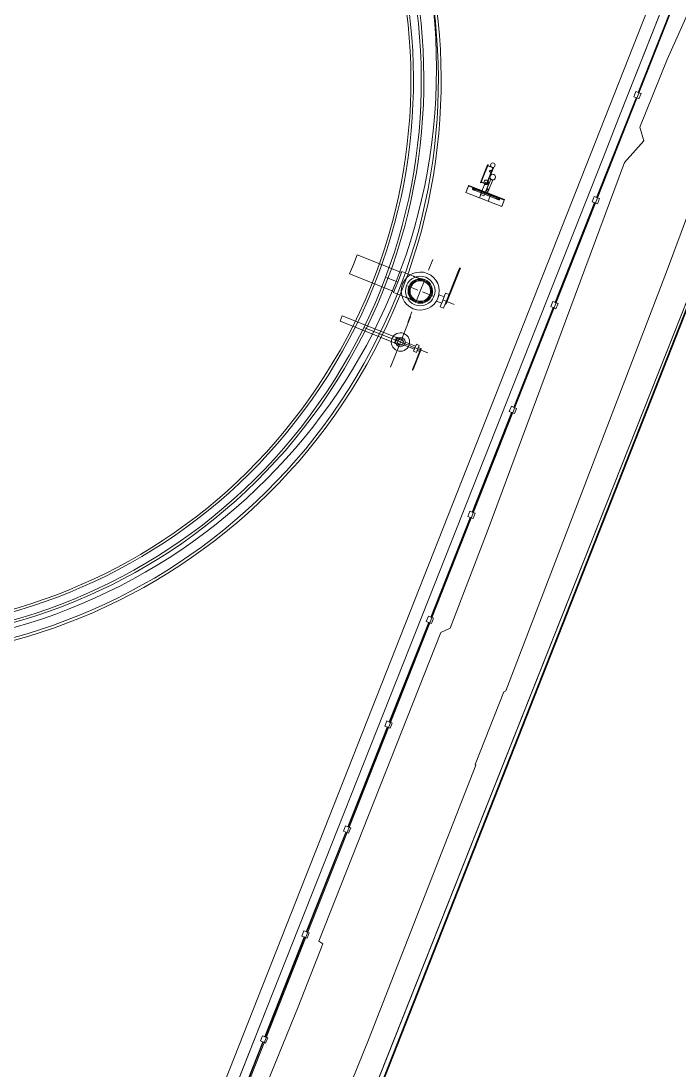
# Model space of a CAD drawing. Header units: metres. Extents: x -207 to 292, y -187 to 169.
# Drawn here: x -71.36 to -65.52, y -58.27 to -48.96 of the extents above; entities that cross this region are included whole.
import ezdxf

# ---------------------------------------------------------------- set-up
doc = ezdxf.new("R2010")
doc.units = ezdxf.units.M
doc.linetypes.add('Dash', pattern=[0.006, 0.003, -0.003])
for name, color, linetype, lineweight in [('A-GLAZ-CWMG', 7, 'Continuous', 9), ('C-TOPO', 7, 'Continuous', 9), ('C-TOPO-MINR', 7, 'Continuous', 9), ('CERCO INTERIOR', 7, 'Continuous', 9), ('EQUIPOS PIS', 7, 'Continuous', 9), ('P-SANR-FIXT', 7, 'Continuous', 9), ('P-SANR-FIXT-HDLN', 7, 'Dash', 9), ('solera', 7, 'Continuous', 35)]:
    doc.layers.add(name, color=color, linetype=linetype, lineweight=lineweight)
doc.layers.add('PR10-ARQ-PL-001-Emplazamiento-C-1_dwg', color=7, linetype='Continuous', lineweight=9, true_color=0x767676)

# ---------------------------------------------------------------- blocks, each defined once
blk = doc.blocks.new('Circular Mullion - 5mm-2127248-PLANTA EMPLAZAMIENTO ACTUALIZADO')
at = {"layer": 'A-GLAZ-CWMG'}
for p, q in [((-107.6478, -45.3968), (-107.9974, -46.2801)), ((-107.6455, -45.3977), (-107.9951, -46.281)), ((-107.9951, -46.281), (-107.6455, -45.3977)), ((-107.9927, -46.2819), (-107.6432, -45.3986)), ((-107.6455, -45.3977), (-107.6478, -45.3968)), ((-107.6432, -45.3986), (-107.6455, -45.3977)), ((-107.9974, -46.2801), (-107.9951, -46.281)), ((-107.9951, -46.281), (-107.9927, -46.2819))]:
    blk.add_line(p, q, dxfattribs=at)
blk = doc.blocks.new('Rectangular Mullion - 50 x 50 mm-2128568-PLANTA EMPLAZAMIENTO ACTUALIZADO')
at = {"layer": 'A-GLAZ-CWMG'}
for p, q in [((0.025, 0.025), (-0.025, 0.025)), ((-0.025, 0.025), (-0.025, -0.025)), ((0.025, -0.025), (0.025, 0.025)), ((-0.025, -0.025), (0.025, -0.025))]:
    blk.add_line(p, q, dxfattribs=at)
blk = doc.blocks.new('Rectangular Mullion - 50 x 50 mm-2128569-PLANTA EMPLAZAMIENTO ACTUALIZADO')
at = {"layer": 'A-GLAZ-CWMG'}
for p, q in [((-0.025, -0.025), (-0.025, 0.025)), ((-0.025, 0.025), (0.025, 0.025)), ((0.025, 0.025), (0.025, -0.025)), ((0.025, -0.025), (-0.025, -0.025))]:
    blk.add_line(p, q, dxfattribs=at)
blk = doc.blocks.new('M_Tuberia Control-01 - M_Tuberia Control-01-2159111-PLANTA EMPLAZAMIENTO ACTUALIZADO')
at = {"layer": 'P-SANR-FIXT'}
for p, q in [((0.1525, 0.1709), (0.1475, 0.1709)), ((0.1475, 0.1709), (0.2138, 0.1709)), ((0.1475, 0.1709), (0.1475, -0.1709)), ((0.1475, 0.1709), (0.1475, -0.1709)), ((0.2138, 0.1709), (0.1525, 0.1709)), ((0.1525, 0.1709), (0.1525, -0.1709)), ((0.1525, 0.1709), (0.1525, -0.1709)), ((0.1573, 0.0993), (0.1573, -0.099)), ((0.1575, 0.1228), (0.1575, -0.1225)), ((0.1675, -0.1225), (0.1675, 0.1228)), ((0.1677, -0.099), (0.1677, 0.0993)), ((0.2138, -0.1709), (0.2138, 0.1709)), ((0.2138, 0.1709), (0.2138, -0.1709)), ((0.1244, 0.01), (0.0229, 0.01)), ((0.1244, 0.01), (0.0229, 0.01)), ((0.1475, 0.0089), (0.129, 0.0089)), ((0.2138, 0.0401), (0.1475, 0.0401)), ((0.1475, 0.0401), (0.2138, 0.0401)), ((0.1475, 0.0401), (0.1475, -0.0423)), ((0.1475, 0.0401), (0.1475, -0.0423)), ((0.1475, -0.0011), (0.1475, 0.0089)), ((0.2138, -0.0423), (0.2138, 0.0401)), ((0.2138, 0.0401), (0.2138, -0.0423)), ((0.0845, -0.0784), (-0.0845, -0.0784)), ((-0.0845, -0.0784), (0.0845, -0.0784)), ((-0.0845, -0.0784), (-0.0845, -0.0836)), ((-0.0845, -0.0784), (-0.0845, -0.0836)), ((0.0845, -0.0836), (-0.0845, -0.0836)), ((-0.0845, -0.0836), (0.0845, -0.0836)), ((-0.0795, -0.025), (0.0795, -0.025)), ((0.0795, -0.025), (-0.0795, -0.025)), ((-0.0795, -0.0784), (-0.0795, -0.025)), ((-0.0795, -0.025), (-0.0795, -0.0784)), ((-0.0795, -0.0784), (0.0795, -0.0784)), ((0.0795, -0.0784), (-0.0795, -0.0784)), ((-0.077, -0.0294), (0.077, -0.0294)), ((0.077, -0.0294), (-0.077, -0.0294)), ((-0.077, -0.0294), (-0.077, -0.0784)), ((-0.077, -0.0784), (-0.077, -0.0294)), ((0.077, -0.0784), (-0.077, -0.0784)), ((-0.077, -0.0784), (0.077, -0.0784)), ((0.0229, -0.01), (0.1244, -0.01)), ((0.0229, -0.01), (0.1244, -0.01)), ((0.1841, -0.0103), (0.0646, -0.0103)), ((0.0646, -0.0103), (0.1841, -0.0103)), ((0.0646, -0.0103), (0.0646, -0.0423)), ((0.0646, -0.0103), (0.0646, -0.0423)), ((0.1841, -0.0423), (0.0646, -0.0423)), ((0.0646, -0.0423), (0.1841, -0.0423)), ((0.077, -0.0784), (0.077, -0.0294)), ((0.077, -0.0784), (0.077, -0.0294)), ((0.0795, -0.025), (0.0795, -0.0784)), ((0.0795, -0.025), (0.0795, -0.0784)), ((0.0845, -0.0836), (0.0845, -0.0784)), ((0.0845, -0.0784), (0.0845, -0.0836)), ((0.1244, -0.01), (0.1244, -0.0111)), ((0.1244, -0.0111), (0.1475, -0.0111)), ((0.1475, -0.0111), (0.1475, -0.0011)), ((0.2138, -0.0423), (0.1475, -0.0423)), ((0.1475, -0.0423), (0.2138, -0.0423)), ((0.1841, -0.0423), (0.1841, -0.0103)), ((0.1841, -0.0103), (0.1841, -0.0423)), ((0.2138, -0.1709), (0.1475, -0.1709)), ((0.1475, -0.1709), (0.1525, -0.1709)), ((0.1525, -0.1709), (0.2138, -0.1709))]:
    blk.add_line(p, q, dxfattribs=at)
at = {"layer": 'P-SANR-FIXT', "flags": 128}
for points in [[(0.1573, 0.1243), (0.1573, 0.1243), (0.1573, 0.1242), (0.1573, 0.1241), (0.1573, 0.124), (0.1573, 0.1238), (0.1573, 0.1236), (0.1573, 0.1233), (0.1573, 0.123), (0.1573, 0.1227), (0.1573, 0.1223), (0.1573, 0.1219), (0.1573, 0.1215), (0.1573, 0.121), (0.1573, 0.1205), (0.1573, 0.1199), (0.1573, 0.1193), (0.1573, 0.1187), (0.1573, 0.1181), (0.1573, 0.1174), (0.1573, 0.1167), (0.1573, 0.116), (0.1573, 0.1152), (0.1573, 0.1144), (0.1573, 0.1136), (0.1573, 0.1128), (0.1573, 0.1119), (0.1573, 0.1111), (0.1573, 0.1102), (0.1573, 0.1093), (0.1573, 0.1083), (0.1573, 0.1074), (0.1573, 0.1064), (0.1573, 0.1055), (0.1573, 0.1045), (0.1573, 0.1035), (0.1573, 0.1025), (0.1573, 0.1015), (0.1573, 0.1005), (0.1573, 0.0995), (0.1573, 0.0993)], [(0.1677, 0.0993), (0.1677, 0.1003), (0.1677, 0.1013), (0.1677, 0.1023), (0.1677, 0.1033), (0.1677, 0.1042), (0.1677, 0.1052), (0.1677, 0.1062), (0.1677, 0.1071), (0.1677, 0.1081), (0.1677, 0.109), (0.1677, 0.1099), (0.1677, 0.1108), (0.1677, 0.1117), (0.1677, 0.1126), (0.1677, 0.1134), (0.1677, 0.1142), (0.1677, 0.115), (0.1677, 0.1158), (0.1677, 0.1165), (0.1677, 0.1172), (0.1677, 0.1179), (0.1677, 0.1185), (0.1677, 0.1192), (0.1677, 0.1198), (0.1677, 0.1203), (0.1677, 0.1208), (0.1677, 0.1213), (0.1677, 0.1218), (0.1677, 0.1222), (0.1677, 0.1226), (0.1677, 0.1229), (0.1677, 0.1232), (0.1677, 0.1235), (0.1677, 0.1237), (0.1677, 0.1239), (0.1677, 0.1241), (0.1677, 0.1242), (0.1677, 0.1242), (0.1677, 0.1243)], [(0.1573, -0.099), (0.1573, -0.1), (0.1573, -0.101), (0.1573, -0.102), (0.1573, -0.103), (0.1573, -0.104), (0.1573, -0.1049), (0.1573, -0.1059), (0.1573, -0.1069), (0.1573, -0.1078), (0.1573, -0.1087), (0.1573, -0.1097), (0.1573, -0.1105), (0.1573, -0.1114), (0.1573, -0.1123), (0.1573, -0.1131), (0.1573, -0.1139), (0.1573, -0.1147), (0.1573, -0.1155), (0.1573, -0.1162), (0.1573, -0.1169), (0.1573, -0.1176), (0.1573, -0.1183), (0.1573, -0.1189), (0.1573, -0.1195), (0.1573, -0.12), (0.1573, -0.1206), (0.1573, -0.1211), (0.1573, -0.1215), (0.1573, -0.1219), (0.1573, -0.1223), (0.1573, -0.1226), (0.1573, -0.123), (0.1573, -0.1232), (0.1573, -0.1235), (0.1573, -0.1236), (0.1573, -0.1238), (0.1573, -0.1239), (0.1573, -0.124), (0.1573, -0.124)], [(0.1677, -0.124), (0.1677, -0.124), (0.1677, -0.1239), (0.1677, -0.1238), (0.1677, -0.1237), (0.1677, -0.1235), (0.1677, -0.1233), (0.1677, -0.123), (0.1677, -0.1227), (0.1677, -0.1224), (0.1677, -0.122), (0.1677, -0.1216), (0.1677, -0.1212), (0.1677, -0.1207), (0.1677, -0.1202), (0.1677, -0.1196), (0.1677, -0.1191), (0.1677, -0.1184), (0.1677, -0.1178), (0.1677, -0.1171), (0.1677, -0.1164), (0.1677, -0.1157), (0.1677, -0.1149), (0.1677, -0.1142), (0.1677, -0.1133), (0.1677, -0.1125), (0.1677, -0.1117), (0.1677, -0.1108), (0.1677, -0.1099), (0.1677, -0.109), (0.1677, -0.1081), (0.1677, -0.1071), (0.1677, -0.1062), (0.1677, -0.1052), (0.1677, -0.1042), (0.1677, -0.1033), (0.1677, -0.1023), (0.1677, -0.1013), (0.1677, -0.1003), (0.1677, -0.0993), (0.1677, -0.099)]]:
    blk.add_lwpolyline(points, dxfattribs=at)
at = {"layer": 'P-SANR-FIXT'}
for centre, radius, start, end in [((0.1625, 0.1243), 0.00518, 90, 270), ((0.1625, 0.1243), 0.00518, 270, 90), ((0, 0), 0.025, 360, 180), ((0, 0), 0.025, 0, 180), ((0, 0), 0.025, 180, 360), ((0.1244, 0), 0.01, 360, 180), ((0.1244, 0), 0.01, 0, 180), ((0.1244, 0), 0.01, 180, 360), ((0.1244, 0), 0.01, 180, 360), ((-0.099, -0.0375), 0.02, 0, 180), ((-0.099, -0.0375), 0.02, 0, 180), ((-0.099, -0.0375), 0.02, 180, 0), ((-0.099, -0.0375), 0.02, 180, 360), ((-0.0394, -0.0375), 0.0075, 360, 180), ((-0.0394, -0.0375), 0.0075, 0, 180), ((-0.0394, -0.0375), 0.0075, 180, 360), ((-0.0394, -0.0375), 0.0075, 180, 360), ((0, 0), 0.025, 180, 360), ((0.0646, -0.0375), 0.02, 360, 180), ((0.0646, -0.0375), 0.02, 0, 180), ((0.0646, -0.0375), 0.02, 180, 360), ((0.0646, -0.0375), 0.02, 180, 360), ((0.1625, -0.124), 0.00518, 90, 270), ((0.1625, -0.124), 0.00518, 270, 90)]:
    blk.add_arc(centre, radius, start, end, dxfattribs=at)
for points, knots in [([(0.1625, 0.1191), (0.1622, 0.1191), (0.1617, 0.1191), (0.161, 0.1193), (0.1606, 0.1194), (0.1602, 0.1196), (0.1598, 0.1198), (0.1595, 0.1201), (0.1591, 0.1203), (0.1588, 0.1206), (0.1586, 0.1209), (0.1584, 0.1211), (0.1582, 0.1213), (0.1581, 0.1215), (0.158, 0.1216), (0.1579, 0.1218), (0.1578, 0.1221), (0.1577, 0.1224), (0.1576, 0.1225), (0.1576, 0.1226), (0.1576, 0.1227), (0.1575, 0.1228), (0.1575, 0.1228), (0.1575, 0.1228), (0.1576, 0.1227), (0.1576, 0.1226), (0.1576, 0.1225), (0.1577, 0.1224), (0.1578, 0.1221), (0.1579, 0.1218), (0.158, 0.1216), (0.1581, 0.1215), (0.1582, 0.1213), (0.1584, 0.1211), (0.1586, 0.1209), (0.1588, 0.1206), (0.1591, 0.1203), (0.1595, 0.1201), (0.1598, 0.1198), (0.1602, 0.1196), (0.1606, 0.1194), (0.161, 0.1193), (0.1617, 0.1191), (0.1622, 0.1191), (0.1625, 0.1191)], [0, 0, 0, 0, 0.055556, 0.083333, 0.111111, 0.138889, 0.166667, 0.194444, 0.222222, 0.25, 0.277778, 0.305556, 0.319444, 0.333333, 0.347222, 0.361111, 0.388889, 0.416667, 0.430556, 0.444444, 0.458333, 0.472222, 0.5, 0.527778, 0.541667, 0.555556, 0.569444, 0.583333, 0.611111, 0.638889, 0.652778, 0.666667, 0.680556, 0.694444, 0.722222, 0.75, 0.777778, 0.805556, 0.833333, 0.861111, 0.888889, 0.916667, 0.944444, 1, 1, 1, 1]), ([(0.1625, 0.1191), (0.1628, 0.1191), (0.1633, 0.1191), (0.164, 0.1193), (0.1644, 0.1194), (0.1648, 0.1196), (0.1652, 0.1198), (0.1655, 0.1201), (0.1659, 0.1203), (0.1662, 0.1206), (0.1664, 0.1209), (0.1666, 0.1211), (0.1668, 0.1213), (0.1669, 0.1215), (0.167, 0.1216), (0.1671, 0.1218), (0.1672, 0.1221), (0.1673, 0.1224), (0.1674, 0.1225), (0.1674, 0.1226), (0.1674, 0.1227), (0.1675, 0.1228), (0.1675, 0.1228), (0.1675, 0.1228), (0.1674, 0.1227), (0.1674, 0.1226), (0.1674, 0.1225), (0.1673, 0.1224), (0.1672, 0.1221), (0.1671, 0.1218), (0.167, 0.1216), (0.1669, 0.1215), (0.1668, 0.1213), (0.1666, 0.1211), (0.1664, 0.1209), (0.1662, 0.1206), (0.1659, 0.1203), (0.1655, 0.1201), (0.1652, 0.1198), (0.1648, 0.1196), (0.1644, 0.1194), (0.164, 0.1193), (0.1633, 0.1191), (0.1628, 0.1191), (0.1625, 0.1191)], [0, 0, 0, 0, 0.055556, 0.083333, 0.111111, 0.138889, 0.166667, 0.194444, 0.222222, 0.25, 0.277778, 0.305556, 0.319444, 0.333333, 0.347222, 0.361111, 0.388889, 0.416667, 0.430556, 0.444444, 0.458333, 0.472222, 0.5, 0.527778, 0.541667, 0.555556, 0.569444, 0.583333, 0.611111, 0.638889, 0.652778, 0.666667, 0.680556, 0.694444, 0.722222, 0.75, 0.777778, 0.805556, 0.833333, 0.861111, 0.888889, 0.916667, 0.944444, 1, 1, 1, 1]), ([(0.025, 0), (0.025, 0.0008), (0.0249, 0.0023), (0.0245, 0.0051), (0.0239, 0.0073), (0.0234, 0.0088), (0.0232, 0.0094), (0.023, 0.0097), (0.0229, 0.0099), (0.0229, 0.01), (0.0229, 0.01)], [0, 0, 0, 0, 0.142857, 0.285714, 0.571429, 0.678571, 0.785714, 0.839286, 0.892857, 1, 1, 1, 1]), ([(0.0229, 0.01), (0.0229, 0.01), (0.023, 0.0098), (0.0234, 0.0088), (0.0242, 0.0067), (0.0248, 0.0034), (0.025, 0.0012), (0.025, 0)], [0, 0, 0, 0, 0.142857, 0.285714, 0.571429, 0.785714, 1, 1, 1, 1]), ([(0.025, 0), (0.025, 0.0008), (0.0249, 0.0023), (0.0245, 0.0051), (0.0239, 0.0073), (0.0234, 0.0088), (0.0232, 0.0094), (0.023, 0.0097), (0.0229, 0.0099), (0.0229, 0.01), (0.0229, 0.01)], [0, 0, 0, 0, 0.142857, 0.285714, 0.571429, 0.678571, 0.785714, 0.839286, 0.892857, 1, 1, 1, 1]), ([(0.0229, 0.01), (0.0229, 0.01), (0.023, 0.0098), (0.0234, 0.0088), (0.0242, 0.0067), (0.0248, 0.0034), (0.025, 0.0012), (0.025, 0)], [0, 0, 0, 0, 0.142857, 0.285714, 0.571429, 0.785714, 1, 1, 1, 1]), ([(0.1144, 0), (0.1144, 0.0005), (0.1144, 0.0011), (0.1146, 0.002), (0.1147, 0.0027), (0.1149, 0.0033), (0.1151, 0.0039), (0.1154, 0.0045), (0.1157, 0.005), (0.116, 0.0055), (0.1164, 0.006), (0.1167, 0.0065), (0.1171, 0.0069), (0.1175, 0.0073), (0.118, 0.0078), (0.1186, 0.0082), (0.1192, 0.0086), (0.1198, 0.0089), (0.1209, 0.0094), (0.1224, 0.0099), (0.1237, 0.01), (0.1244, 0.01)], [0, 0, 0, 0, 0.071429, 0.107143, 0.142857, 0.178571, 0.214286, 0.25, 0.285714, 0.321429, 0.357143, 0.392857, 0.428571, 0.464286, 0.5, 0.571429, 0.607143, 0.642857, 0.714286, 0.857143, 1, 1, 1, 1]), ([(0.1244, 0.01), (0.1237, 0.01), (0.1224, 0.0099), (0.1209, 0.0094), (0.1198, 0.0089), (0.1192, 0.0086), (0.1188, 0.0083), (0.1183, 0.008), (0.1179, 0.0076), (0.1175, 0.0073), (0.1171, 0.0069), (0.1167, 0.0065), (0.1164, 0.006), (0.116, 0.0055), (0.1157, 0.005), (0.1154, 0.0045), (0.1151, 0.0039), (0.1149, 0.0033), (0.1147, 0.0027), (0.1146, 0.002), (0.1144, 0.0011), (0.1144, 0.0005), (0.1144, 0)], [0, 0, 0, 0, 0.142857, 0.285714, 0.357143, 0.392857, 0.428571, 0.464286, 0.5, 0.535714, 0.571429, 0.607143, 0.642857, 0.678571, 0.714286, 0.75, 0.785714, 0.821429, 0.857143, 0.892857, 0.928571, 1, 1, 1, 1]), ([(0.1144, 0), (0.1144, 0.0005), (0.1144, 0.0011), (0.1146, 0.002), (0.1147, 0.0027), (0.1149, 0.0033), (0.1151, 0.0039), (0.1154, 0.0045), (0.1157, 0.005), (0.116, 0.0055), (0.1164, 0.006), (0.1167, 0.0065), (0.1171, 0.0069), (0.1175, 0.0073), (0.118, 0.0078), (0.1186, 0.0082), (0.1192, 0.0086), (0.1198, 0.0089), (0.1209, 0.0094), (0.1224, 0.0099), (0.1237, 0.01), (0.1244, 0.01)], [0, 0, 0, 0, 0.071429, 0.107143, 0.142857, 0.178571, 0.214286, 0.25, 0.285714, 0.321429, 0.357143, 0.392857, 0.428571, 0.464286, 0.5, 0.571429, 0.607143, 0.642857, 0.714286, 0.857143, 1, 1, 1, 1]), ([(0.1244, 0.01), (0.1237, 0.01), (0.1224, 0.0099), (0.1209, 0.0094), (0.1198, 0.0089), (0.1192, 0.0086), (0.1188, 0.0083), (0.1183, 0.008), (0.1179, 0.0076), (0.1175, 0.0073), (0.1171, 0.0069), (0.1167, 0.0065), (0.1164, 0.006), (0.116, 0.0055), (0.1157, 0.005), (0.1154, 0.0045), (0.1151, 0.0039), (0.1149, 0.0033), (0.1147, 0.0027), (0.1146, 0.002), (0.1144, 0.0011), (0.1144, 0.0005), (0.1144, 0)], [0, 0, 0, 0, 0.142857, 0.285714, 0.357143, 0.392857, 0.428571, 0.464286, 0.5, 0.535714, 0.571429, 0.607143, 0.642857, 0.678571, 0.714286, 0.75, 0.785714, 0.821429, 0.857143, 0.892857, 0.928571, 1, 1, 1, 1]), ([(0.1244, -0.01), (0.1237, -0.01), (0.1224, -0.0099), (0.1209, -0.0094), (0.1198, -0.0089), (0.1192, -0.0086), (0.1188, -0.0083), (0.1183, -0.008), (0.1179, -0.0076), (0.1175, -0.0073), (0.1171, -0.0069), (0.1167, -0.0065), (0.1164, -0.006), (0.116, -0.0055), (0.1157, -0.005), (0.1154, -0.0045), (0.1151, -0.0039), (0.1149, -0.0033), (0.1147, -0.0027), (0.1146, -0.002), (0.1144, -0.0011), (0.1144, -0.0005), (0.1144, 0)], [0, 0, 0, 0, 0.142857, 0.285714, 0.357143, 0.392857, 0.428571, 0.464286, 0.5, 0.535714, 0.571429, 0.607143, 0.642857, 0.678571, 0.714286, 0.75, 0.785714, 0.821429, 0.857143, 0.892857, 0.928571, 1, 1, 1, 1]), ([(0.1144, 0), (0.1144, -0.0005), (0.1144, -0.0011), (0.1146, -0.002), (0.1147, -0.0027), (0.1149, -0.0033), (0.1151, -0.0039), (0.1154, -0.0045), (0.1157, -0.005), (0.116, -0.0055), (0.1164, -0.006), (0.1167, -0.0065), (0.1171, -0.0069), (0.1175, -0.0073), (0.118, -0.0078), (0.1186, -0.0082), (0.1192, -0.0086), (0.1198, -0.0089), (0.1209, -0.0094), (0.1224, -0.0099), (0.1237, -0.01), (0.1244, -0.01)], [0, 0, 0, 0, 0.071429, 0.107143, 0.142857, 0.178571, 0.214286, 0.25, 0.285714, 0.321429, 0.357143, 0.392857, 0.428571, 0.464286, 0.5, 0.571429, 0.607143, 0.642857, 0.714286, 0.857143, 1, 1, 1, 1]), ([(0.1144, 0), (0.1144, -0.0005), (0.1144, -0.0011), (0.1146, -0.002), (0.1147, -0.0027), (0.1149, -0.0033), (0.1151, -0.0039), (0.1154, -0.0045), (0.1157, -0.005), (0.116, -0.0055), (0.1164, -0.006), (0.1167, -0.0065), (0.1171, -0.0069), (0.1175, -0.0073), (0.118, -0.0078), (0.1186, -0.0082), (0.1192, -0.0086), (0.1198, -0.0089), (0.1209, -0.0094), (0.1224, -0.0099), (0.1237, -0.01), (0.1244, -0.01)], [0, 0, 0, 0, 0.071429, 0.107143, 0.142857, 0.178571, 0.214286, 0.25, 0.285714, 0.321429, 0.357143, 0.392857, 0.428571, 0.464286, 0.5, 0.571429, 0.607143, 0.642857, 0.714286, 0.857143, 1, 1, 1, 1]), ([(0.1244, -0.01), (0.1237, -0.01), (0.1224, -0.0099), (0.1209, -0.0094), (0.1198, -0.0089), (0.1192, -0.0086), (0.1188, -0.0083), (0.1183, -0.008), (0.1179, -0.0076), (0.1175, -0.0073), (0.1171, -0.0069), (0.1167, -0.0065), (0.1164, -0.006), (0.116, -0.0055), (0.1157, -0.005), (0.1154, -0.0045), (0.1151, -0.0039), (0.1149, -0.0033), (0.1147, -0.0027), (0.1146, -0.002), (0.1144, -0.0011), (0.1144, -0.0005), (0.1144, 0)], [0, 0, 0, 0, 0.142857, 0.285714, 0.357143, 0.392857, 0.428571, 0.464286, 0.5, 0.535714, 0.571429, 0.607143, 0.642857, 0.678571, 0.714286, 0.75, 0.785714, 0.821429, 0.857143, 0.892857, 0.928571, 1, 1, 1, 1]), ([(0.1344, 0), (0.1344, 0.0006), (0.1343, 0.0015), (0.134, 0.0025), (0.1337, 0.0036), (0.1332, 0.0047), (0.1324, 0.0059), (0.1317, 0.0068), (0.1312, 0.0073), (0.1309, 0.0075), (0.1307, 0.0077), (0.1305, 0.0079), (0.1302, 0.0081), (0.1299, 0.0084), (0.1295, 0.0086), (0.1293, 0.0087), (0.1292, 0.0087), (0.1291, 0.0088), (0.129, 0.0088), (0.129, 0.0089), (0.129, 0.0088), (0.1291, 0.0088), (0.1292, 0.0087), (0.1293, 0.0087), (0.1295, 0.0086), (0.1299, 0.0084), (0.1302, 0.0081), (0.1305, 0.0079), (0.1307, 0.0077), (0.1309, 0.0075), (0.1312, 0.0073), (0.1317, 0.0068), (0.1324, 0.0059), (0.1332, 0.0047), (0.1337, 0.0036), (0.134, 0.0025), (0.1343, 0.0015), (0.1344, 0.0006), (0.1344, 0)], [0, 0, 0, 0, 0.055556, 0.083333, 0.111111, 0.166667, 0.222222, 0.277778, 0.305556, 0.319444, 0.333333, 0.347222, 0.361111, 0.388889, 0.416667, 0.430556, 0.444444, 0.458333, 0.472222, 0.5, 0.527778, 0.541667, 0.555556, 0.569444, 0.583333, 0.611111, 0.638889, 0.652778, 0.666667, 0.680556, 0.694444, 0.722222, 0.777778, 0.833333, 0.888889, 0.916667, 0.944444, 1, 1, 1, 1]), ([(0.025, 0), (0.025, -0.0008), (0.0249, -0.0023), (0.0245, -0.0051), (0.0239, -0.0073), (0.0234, -0.0088), (0.0232, -0.0094), (0.023, -0.0097), (0.0229, -0.0099), (0.0229, -0.01), (0.0229, -0.01)], [0, 0, 0, 0, 0.142857, 0.285714, 0.571429, 0.678571, 0.785714, 0.839286, 0.892857, 1, 1, 1, 1]), ([(0.0229, -0.01), (0.0229, -0.01), (0.023, -0.0098), (0.0234, -0.0088), (0.0242, -0.0067), (0.0248, -0.0034), (0.025, -0.0012), (0.025, 0)], [0, 0, 0, 0, 0.142857, 0.285714, 0.571429, 0.785714, 1, 1, 1, 1]), ([(0.025, 0), (0.025, -0.0008), (0.0249, -0.0023), (0.0245, -0.0051), (0.0239, -0.0073), (0.0234, -0.0088), (0.0232, -0.0094), (0.023, -0.0097), (0.0229, -0.0099), (0.0229, -0.01), (0.0229, -0.01)], [0, 0, 0, 0, 0.142857, 0.285714, 0.571429, 0.678571, 0.785714, 0.839286, 0.892857, 1, 1, 1, 1]), ([(0.0229, -0.01), (0.0229, -0.01), (0.023, -0.0098), (0.0234, -0.0088), (0.0242, -0.0067), (0.0248, -0.0034), (0.025, -0.0012), (0.025, 0)], [0, 0, 0, 0, 0.142857, 0.285714, 0.571429, 0.785714, 1, 1, 1, 1]), ([(0.1343, -0.0011), (0.1342, -0.0016), (0.1341, -0.0022), (0.1339, -0.003), (0.1337, -0.0036), (0.1334, -0.0042), (0.1332, -0.0048), (0.1329, -0.0052), (0.1327, -0.0056), (0.1325, -0.0058), (0.1323, -0.0061), (0.1321, -0.0064), (0.1318, -0.0067), (0.1314, -0.0071), (0.1311, -0.0074), (0.1309, -0.0075), (0.1307, -0.0077), (0.1304, -0.008), (0.13, -0.0082), (0.1296, -0.0085), (0.1293, -0.0087), (0.1292, -0.0088), (0.1291, -0.0088), (0.1289, -0.0089), (0.1288, -0.009), (0.1285, -0.0091), (0.128, -0.0093), (0.1276, -0.0095), (0.1272, -0.0096), (0.1269, -0.0097), (0.1266, -0.0098), (0.1262, -0.0098), (0.1255, -0.01), (0.1248, -0.01), (0.1244, -0.01)], [0, 0, 0, 0, 0.083333, 0.125, 0.166667, 0.208333, 0.25, 0.291667, 0.3125, 0.333333, 0.354167, 0.375, 0.416667, 0.458333, 0.479167, 0.5, 0.520833, 0.541667, 0.583333, 0.625, 0.645833, 0.65625, 0.666667, 0.677083, 0.6875, 0.708333, 0.75, 0.791667, 0.8125, 0.833333, 0.854167, 0.875, 0.916667, 1, 1, 1, 1]), ([(0.1244, -0.01), (0.1248, -0.01), (0.1255, -0.01), (0.1262, -0.0098), (0.1266, -0.0098), (0.1269, -0.0097), (0.1272, -0.0096), (0.1276, -0.0095), (0.128, -0.0093), (0.1285, -0.0091), (0.1288, -0.009), (0.1289, -0.0089), (0.1291, -0.0088), (0.1292, -0.0088), (0.1293, -0.0087), (0.1296, -0.0085), (0.13, -0.0082), (0.1304, -0.008), (0.1307, -0.0077), (0.1309, -0.0075), (0.1311, -0.0074), (0.1314, -0.0071), (0.1318, -0.0067), (0.1321, -0.0064), (0.1323, -0.0061), (0.1325, -0.0058), (0.1327, -0.0056), (0.1329, -0.0052), (0.1332, -0.0048), (0.1334, -0.0042), (0.1337, -0.0036), (0.1339, -0.003), (0.1341, -0.0022), (0.1342, -0.0016), (0.1343, -0.0011)], [0, 0, 0, 0, 0.083333, 0.125, 0.145833, 0.166667, 0.1875, 0.208333, 0.25, 0.291667, 0.3125, 0.322917, 0.333333, 0.34375, 0.354167, 0.375, 0.416667, 0.458333, 0.479167, 0.5, 0.520833, 0.541667, 0.583333, 0.625, 0.645833, 0.666667, 0.6875, 0.708333, 0.75, 0.791667, 0.833333, 0.875, 0.916667, 1, 1, 1, 1]), ([(0.1625, -0.1188), (0.1622, -0.1188), (0.1617, -0.1189), (0.161, -0.119), (0.1606, -0.1192), (0.1602, -0.1194), (0.1598, -0.1196), (0.1595, -0.1198), (0.1591, -0.1201), (0.1588, -0.1203), (0.1586, -0.1206), (0.1584, -0.1209), (0.1582, -0.1211), (0.1581, -0.1212), (0.158, -0.1214), (0.1579, -0.1216), (0.1578, -0.1219), (0.1577, -0.1221), (0.1576, -0.1223), (0.1576, -0.1224), (0.1576, -0.1224), (0.1575, -0.1225), (0.1575, -0.1225), (0.1575, -0.1225), (0.1576, -0.1224), (0.1576, -0.1224), (0.1576, -0.1223), (0.1577, -0.1221), (0.1578, -0.1219), (0.1579, -0.1216), (0.158, -0.1214), (0.1581, -0.1212), (0.1582, -0.1211), (0.1584, -0.1209), (0.1586, -0.1206), (0.1588, -0.1203), (0.1591, -0.1201), (0.1595, -0.1198), (0.1598, -0.1196), (0.1602, -0.1194), (0.1606, -0.1192), (0.161, -0.119), (0.1617, -0.1189), (0.1622, -0.1188), (0.1625, -0.1188)], [0, 0, 0, 0, 0.055556, 0.083333, 0.111111, 0.138889, 0.166667, 0.194444, 0.222222, 0.25, 0.277778, 0.305556, 0.319444, 0.333333, 0.347222, 0.361111, 0.388889, 0.416667, 0.430556, 0.444444, 0.458333, 0.472222, 0.5, 0.527778, 0.541667, 0.555556, 0.569444, 0.583333, 0.611111, 0.638889, 0.652778, 0.666667, 0.680556, 0.694444, 0.722222, 0.75, 0.777778, 0.805556, 0.833333, 0.861111, 0.888889, 0.916667, 0.944444, 1, 1, 1, 1]), ([(0.1625, -0.1188), (0.1628, -0.1188), (0.1633, -0.1189), (0.164, -0.119), (0.1644, -0.1192), (0.1648, -0.1194), (0.1652, -0.1196), (0.1655, -0.1198), (0.1659, -0.1201), (0.1662, -0.1203), (0.1664, -0.1206), (0.1666, -0.1209), (0.1668, -0.1211), (0.1669, -0.1212), (0.167, -0.1214), (0.1671, -0.1216), (0.1672, -0.1219), (0.1673, -0.1221), (0.1674, -0.1223), (0.1674, -0.1224), (0.1674, -0.1224), (0.1675, -0.1225), (0.1675, -0.1225), (0.1675, -0.1225), (0.1674, -0.1224), (0.1674, -0.1224), (0.1674, -0.1223), (0.1673, -0.1221), (0.1672, -0.1219), (0.1671, -0.1216), (0.167, -0.1214), (0.1669, -0.1212), (0.1668, -0.1211), (0.1666, -0.1209), (0.1664, -0.1206), (0.1662, -0.1203), (0.1659, -0.1201), (0.1655, -0.1198), (0.1652, -0.1196), (0.1648, -0.1194), (0.1644, -0.1192), (0.164, -0.119), (0.1633, -0.1189), (0.1628, -0.1188), (0.1625, -0.1188)], [0, 0, 0, 0, 0.055556, 0.083333, 0.111111, 0.138889, 0.166667, 0.194444, 0.222222, 0.25, 0.277778, 0.305556, 0.319444, 0.333333, 0.347222, 0.361111, 0.388889, 0.416667, 0.430556, 0.444444, 0.458333, 0.472222, 0.5, 0.527778, 0.541667, 0.555556, 0.569444, 0.583333, 0.611111, 0.638889, 0.652778, 0.666667, 0.680556, 0.694444, 0.722222, 0.75, 0.777778, 0.805556, 0.833333, 0.861111, 0.888889, 0.916667, 0.944444, 1, 1, 1, 1])]:
    blk.add_open_spline(points, degree=3, knots=knots, dxfattribs=at)
for points in [[(0.1344, 0), (0.1344, -0.0002), (0.1343, -0.0006), (0.1343, -0.0009), (0.1343, -0.0011)], [(0.1343, -0.0011), (0.1343, -0.0009), (0.1343, -0.0006), (0.1344, -0.0002), (0.1344, 0)]]:
    blk.add_open_spline(points, degree=3, dxfattribs=at)
blk = doc.blocks.new('M_Tuberia Alimentación-01 - M_Tuberia Alimentación-01-2165010-PLANTA EMPLAZAMIENTO ACTUALIZADO')
at = {"layer": 'P-SANR-FIXT'}
for p, q in [((0.2154, 0.1), (0.1059, 0.1)), ((0.2154, 0), (0.2154, 0.1)), ((-0.2485, 0.025), (-0.2551, 0.025)), ((-0.2551, 0.025), (-0.2551, -0.0118)), ((-0.2551, 0.0196), (-0.2551, -0.2959)), ((-0.2485, 0.0196), (-0.2551, 0.0196)), ((-0.2162, 0.0647), (-0.2485, 0.0647)), ((-0.2485, 0), (-0.2485, 0.0647)), ((-0.2485, -0.0118), (-0.2485, 0.025)), ((-0.2485, -0.2959), (-0.2485, 0.0196)), ((-0.2485, -0.0647), (-0.2485, 0)), ((-0.2162, 0.0647), (-0.2162, 0)), ((-0.1681, 0.0296), (-0.2162, 0.0296)), ((-0.2162, 0), (-0.2162, 0.0296)), ((-0.2162, 0), (-0.2162, -0.0647)), ((-0.2162, -0.0296), (-0.2162, 0)), ((-0.1681, 0.0296), (-0.1681, 0)), ((-0.1681, 0), (-0.1681, -0.0296)), ((0.6388, 0.09), (0.2154, 0.09)), ((0.2154, 0), (0.2154, 0.09)), ((0.2154, -0.1), (0.2154, 0)), ((0.2154, -0.09), (0.2154, 0)), ((0.6388, 0.09), (0.6388, 0)), ((0.6388, 0), (0.6388, -0.09)), ((-0.2551, -0.3169), (-0.2551, -0.0118)), ((-0.2485, -0.0118), (-0.2551, -0.0118)), ((-0.2485, -0.0118), (-0.2485, -0.3169)), ((-0.2485, -0.0647), (-0.2162, -0.0647)), ((-0.2162, -0.0296), (-0.1681, -0.0296)), ((0.2154, -0.09), (0.6388, -0.09)), ((0.1059, -0.1), (0.2154, -0.1)), ((-0.2551, -0.2959), (-0.2551, -0.3201)), ((-0.2551, -0.3169), (-0.2485, -0.3169)), ((-0.2551, -0.3201), (-0.2485, -0.3201)), ((-0.2485, -0.3201), (-0.2485, -0.2959))]:
    blk.add_line(p, q, dxfattribs=at)
at = {"layer": 'P-SANR-FIXT', "flags": 128}
for points in [[(0.1059, 0.1), (0.1017, 0.1), (0.0974, 0.1), (0.0932, 0.1), (0.089, 0.1), (0.0849, 0.1), (0.0807, 0.1), (0.0766, 0.1), (0.0726, 0.1), (0.0686, 0.1), (0.0647, 0.1), (0.0608, 0.1), (0.057, 0.1), (0.0533, 0.1), (0.0496, 0.1), (0.0461, 0.1), (0.0427, 0.1), (0.0393, 0.1), (0.0361, 0.1), (0.0329, 0.1), (0.0299, 0.1), (0.027, 0.1), (0.0243, 0.1), (0.0216, 0.1), (0.0191, 0.1), (0.0168, 0.1), (0.0146, 0.1), (0.0125, 0.1), (0.0106, 0.1), (0.0088, 0.1), (0.0072, 0.1), (0.0057, 0.1), (0.0044, 0.1), (0.0033, 0.1), (0.0023, 0.1), (0.0015, 0.1), (0.0009, 0.1), (0.0004, 0.1), (0.0001, 0.1), (0, 0.1)], [(0, -0.1), (0.0001, -0.1), (0.0003, -0.1), (0.0008, -0.1), (0.0014, -0.1), (0.0021, -0.1), (0.003, -0.1), (0.0041, -0.1), (0.0054, -0.1), (0.0068, -0.1), (0.0084, -0.1), (0.0101, -0.1), (0.012, -0.1), (0.014, -0.1), (0.0162, -0.1), (0.0185, -0.1), (0.021, -0.1), (0.0236, -0.1), (0.0263, -0.1), (0.0291, -0.1), (0.0321, -0.1), (0.0352, -0.1), (0.0384, -0.1), (0.0417, -0.1), (0.0452, -0.1), (0.0487, -0.1), (0.0523, -0.1), (0.056, -0.1), (0.0598, -0.1), (0.0636, -0.1), (0.0675, -0.1), (0.0715, -0.1), (0.0755, -0.1), (0.0796, -0.1), (0.0837, -0.1), (0.0879, -0.1), (0.0921, -0.1), (0.0963, -0.1), (0.1005, -0.1), (0.1047, -0.1), (0.1059, -0.1)]]:
    blk.add_lwpolyline(points, dxfattribs=at)
at = {"layer": 'P-SANR-FIXT'}
for radius, start, end in [(0.1685, 360, 180), (0.1685, 360, 180), (0.1685, 360, 180), (0.1685, 360, 180), (0.1685, 360, 180), (0.1685, 360, 180), (0.1308, 0, 180), (0.1308, 360, 180), (0.1308, 360, 180), (0.1308, 360, 180), (0.109, 360, 180), (0.109, 360, 180), (0.109, 360, 180), (0.109, 360, 180), (0.1, 0, 180), (0.1685, 180, 360), (0.1685, 180, 360), (0.1685, 180, 360), (0.1685, 180, 360), (0.1685, 180, 360), (0.1685, 180, 360), (0.1308, 180, 0), (0.1308, 180, 360), (0.1308, 180, 360), (0.1308, 180, 360), (0.109, 180, 360), (0.109, 180, 360), (0.109, 180, 360), (0.109, 180, 360), (0.091, 0, 180), (0.091, 0, 180), (0.091, 0, 180), (0.091, 0, 180), (0.091, 180, 0), (0.091, 180, 0), (0.091, 180, 0), (0.091, 180, 0), (0.1, 180, 360)]:
    blk.add_arc((0, 0), radius, start, end, dxfattribs=at)
at = {"layer": 'P-SANR-FIXT-HDLN'}
for p, q in [((0, 0), (0, 0.301)), ((-0.3222, 0), (0, 0)), ((0.3222, 0), (0, 0)), ((0, 0), (0, -0.301))]:
    blk.add_line(p, q, dxfattribs=at)
blk = doc.blocks.new('M_Tuberia Alimentación-02 - M_Tuberia Alimentación-02-2155587-PLANTA EMPLAZAMIENTO ACTUALIZADO')
at = {"layer": 'P-SANR-FIXT'}
for p, q in [((-0.1897, 0.1905), (-0.1934, 0.1905)), ((-0.1934, 0.1905), (-0.1934, 0.186)), ((-0.1934, 0.1905), (-0.1934, 0.1828)), ((-0.1897, 0.1828), (-0.1897, 0.1905)), ((-0.1897, 0.186), (-0.1897, 0.1905)), ((0, 0), (0, 0.239)), ((-0.1934, 0), (-0.1934, 0.186)), ((-0.1934, 0.1828), (-0.1934, -0.0065)), ((-0.1934, 0.1828), (-0.1897, 0.1828)), ((-0.1897, 0.186), (-0.1897, 0)), ((-0.1897, -0.0065), (-0.1897, 0.1828)), ((-0.1934, 0), (-0.1934, -0.0139)), ((-0.1934, 0), (-0.1897, 0)), ((-0.165, 0.0139), (-0.1897, 0.0139)), ((-0.1897, 0.0139), (-0.1897, 0)), ((-0.1897, -0.0139), (-0.1897, 0)), ((-0.1897, 0), (-0.1897, -0.0139)), ((-0.1384, 0.0338), (-0.165, 0.0338)), ((-0.165, 0), (-0.165, 0.0338)), ((-0.165, 0), (-0.165, 0.0139)), ((-0.165, -0.0139), (-0.165, 0)), ((-0.165, -0.0338), (-0.165, 0)), ((-0.1384, 0), (-0.1384, 0.0338)), ((-0.0411, 0.0139), (-0.1384, 0.0139)), ((-0.1384, 0), (-0.1384, 0.0139)), ((-0.1384, -0.0338), (-0.1384, 0)), ((-0.1384, -0.0139), (-0.1384, 0)), ((-0.0411, 0), (-0.0411, 0.0139)), ((-0.0411, -0.0139), (-0.0411, 0)), ((0.0474, 0.0264), (0.0421, 0.0264)), ((0.0474, 0), (0.0474, 0.0264)), ((0.5661, 0.025), (0.0474, 0.025)), ((0.0474, 0), (0.0474, 0.025)), ((0.0474, -0.0264), (0.0474, 0)), ((0.5661, 0), (0.5661, 0.025)), ((-0.2622, 0), (0.3415, 0)), ((-0.1934, -0.0065), (-0.1897, -0.0065)), ((-0.1934, -0.0139), (-0.1897, -0.0139)), ((-0.1897, -0.0139), (-0.165, -0.0139)), ((-0.165, -0.0338), (-0.1384, -0.0338)), ((-0.1384, -0.0139), (-0.0411, -0.0139)), ((0, 0), (0, -0.239)), ((0.0421, -0.0264), (0.0474, -0.0264)), ((0.0474, -0.025), (0.0474, 0)), ((0.0474, -0.025), (0.5661, -0.025)), ((0.5661, -0.025), (0.5661, 0))]:
    blk.add_line(p, q, dxfattribs=at)
at = {"layer": 'P-SANR-FIXT', "flags": 128}
for points in [[(0.0421, 0.0264), (0.0405, 0.0264), (0.0388, 0.0264), (0.0371, 0.0264), (0.0354, 0.0264), (0.0338, 0.0264), (0.0321, 0.0264), (0.0305, 0.0264), (0.0289, 0.0264), (0.0273, 0.0264), (0.0257, 0.0264), (0.0242, 0.0264), (0.0227, 0.0264), (0.0212, 0.0264), (0.0198, 0.0264), (0.0183, 0.0264), (0.017, 0.0264), (0.0156, 0.0264), (0.0144, 0.0264), (0.0131, 0.0264), (0.0119, 0.0264), (0.0108, 0.0264), (0.0097, 0.0264), (0.0086, 0.0264), (0.0076, 0.0264), (0.0067, 0.0264), (0.0058, 0.0264), (0.005, 0.0264), (0.0042, 0.0264), (0.0035, 0.0264), (0.0029, 0.0264), (0.0023, 0.0264), (0.0018, 0.0264), (0.0013, 0.0264), (0.0009, 0.0264), (0.0006, 0.0264), (0.0004, 0.0264), (0.0002, 0.0264), (0.0001, 0.0264), (0, 0.0264)], [(0, -0.0264), (0, -0.0264), (0.0001, -0.0264), (0.0003, -0.0264), (0.0005, -0.0264), (0.0008, -0.0264), (0.0012, -0.0264), (0.0016, -0.0264), (0.0021, -0.0264), (0.0027, -0.0264), (0.0033, -0.0264), (0.004, -0.0264), (0.0048, -0.0264), (0.0056, -0.0264), (0.0064, -0.0264), (0.0074, -0.0264), (0.0083, -0.0264), (0.0094, -0.0264), (0.0105, -0.0264), (0.0116, -0.0264), (0.0128, -0.0264), (0.014, -0.0264), (0.0153, -0.0264), (0.0166, -0.0264), (0.018, -0.0264), (0.0194, -0.0264), (0.0208, -0.0264), (0.0223, -0.0264), (0.0238, -0.0264), (0.0253, -0.0264), (0.0269, -0.0264), (0.0285, -0.0264), (0.0301, -0.0264), (0.0317, -0.0264), (0.0333, -0.0264), (0.035, -0.0264), (0.0366, -0.0264), (0.0383, -0.0264), (0.04, -0.0264), (0.0417, -0.0264), (0.0421, -0.0264)]]:
    blk.add_lwpolyline(points, dxfattribs=at)
at = {"layer": 'P-SANR-FIXT'}
for radius, start, end in [(0.0814, 360, 180), (0.0814, 360, 180), (0.0814, 360, 180), (0.0814, 360, 180), (0.0814, 180, 360), (0.0814, 180, 360), (0.0814, 180, 360), (0.0814, 180, 360), (0.0411, 0, 180), (0.0411, 360, 180), (0.0411, 360, 180), (0.0411, 360, 180), (0.0411, 360, 180), (0.0411, 360, 180), (0.0411, 180, 0), (0.0411, 180, 360), (0.0411, 180, 360), (0.0411, 180, 360), (0.0411, 180, 360), (0.0411, 180, 360), (0.0264, 0, 180), (0.0264, 180, 0), (0.025, 0, 180), (0.025, 360, 180), (0.025, 180, 0), (0.025, 180, 360)]:
    blk.add_arc((0, 0), radius, start, end, dxfattribs=at)
blk = doc.blocks.new('M_Estanque-Terraza - M_Estanque-Terraza-2090154-PLANTA EMPLAZAMIENTO ACTUALIZADO')
at = {"layer": 'P-SANR-FIXT'}
for radius, start, end in [(5.1516, 0, 136.13623), (5.1516, 0, 136.13623), (5.1266, 0, 136.11945), (5.1266, 0, 136.11945), (4.9983, 0, 136.03065), (4.9755, 360, 136.01444), (4.9059, 0, 180), (4.8832, 0, 180), (5.1516, 180, 360), (5.1516, 180, 360), (5.1266, 180, 0), (5.1266, 180, 0), (4.9983, 180, 0), (4.9755, 180, 0), (4.9059, 180, 360), (4.8832, 180, 360)]:
    blk.add_arc((0, 0), radius, start, end, dxfattribs=at)
blk = doc.blocks.new('YADRAN_LASQUEMAS_ARQ_MO_002_TERRAZAS_rvt-1-PLANTA EMPLAZAMIENTO ACTUALIZADO')
at = {"layer": 'A-GLAZ-CWMG', "lineweight": 9, "rotation": 180}
for p in [(-173.5274, -94.9914), (-173.5274, -94.9914), (-173.5274, -94.9914), (-173.5274, -94.9914), (-173.8954, -95.9212), (-173.8954, -95.9212), (-173.8954, -95.9212), (-173.8954, -95.9212), (-174.2634, -96.8511), (-174.2634, -96.8511), (-174.2634, -96.8511), (-174.2634, -96.8511), (-174.6313, -97.7809), (-174.6313, -97.7809), (-174.6313, -97.7809), (-174.6313, -97.7809), (-174.9993, -98.7108), (-174.9993, -98.7108), (-174.9993, -98.7108), (-174.9993, -98.7108), (-175.3673, -99.6406), (-175.3673, -99.6406), (-175.3673, -99.6406), (-175.3673, -99.6406), (-175.7352, -100.5704), (-175.7352, -100.5704), (-175.7352, -100.5704), (-175.7352, -100.5704), (-176.1032, -101.5003), (-176.1032, -101.5003), (-176.1032, -101.5003), (-176.1032, -101.5003), (-176.4711, -102.4301), (-176.4711, -102.4301), (-176.4711, -102.4301), (-176.4711, -102.4301), (-176.8391, -103.36), (-176.8391, -103.36), (-176.8391, -103.36), (-176.8391, -103.36), (-177.2071, -104.2898), (-177.2071, -104.2898), (-177.2071, -104.2898), (-177.2071, -104.2898)]:
    blk.add_blockref('Circular Mullion - 5mm-2127248-PLANTA EMPLAZAMIENTO ACTUALIZADO', p, dxfattribs=at)
at = {"layer": 'A-GLAZ-CWMG', "lineweight": 9, "extrusion": (0, 0, -1), "rotation": 291.5900000000004}
for name, p in [('Rectangular Mullion - 50 x 50 mm-2128568-PLANTA EMPLAZAMIENTO ACTUALIZADO', (65.8911, -49.617)), ('Rectangular Mullion - 50 x 50 mm-2128569-PLANTA EMPLAZAMIENTO ACTUALIZADO', (65.8911, -49.617)), ('Rectangular Mullion - 50 x 50 mm-2128568-PLANTA EMPLAZAMIENTO ACTUALIZADO', (66.2591, -50.5468)), ('Rectangular Mullion - 50 x 50 mm-2128569-PLANTA EMPLAZAMIENTO ACTUALIZADO', (66.2591, -50.5468)), ('Rectangular Mullion - 50 x 50 mm-2128568-PLANTA EMPLAZAMIENTO ACTUALIZADO', (66.6271, -51.4766)), ('Rectangular Mullion - 50 x 50 mm-2128569-PLANTA EMPLAZAMIENTO ACTUALIZADO', (66.6271, -51.4766)), ('Rectangular Mullion - 50 x 50 mm-2128568-PLANTA EMPLAZAMIENTO ACTUALIZADO', (66.995, -52.4065)), ('Rectangular Mullion - 50 x 50 mm-2128569-PLANTA EMPLAZAMIENTO ACTUALIZADO', (66.995, -52.4065)), ('Rectangular Mullion - 50 x 50 mm-2128568-PLANTA EMPLAZAMIENTO ACTUALIZADO', (67.363, -53.3363)), ('Rectangular Mullion - 50 x 50 mm-2128569-PLANTA EMPLAZAMIENTO ACTUALIZADO', (67.363, -53.3363)), ('Rectangular Mullion - 50 x 50 mm-2128568-PLANTA EMPLAZAMIENTO ACTUALIZADO', (67.731, -54.2662)), ('Rectangular Mullion - 50 x 50 mm-2128569-PLANTA EMPLAZAMIENTO ACTUALIZADO', (67.731, -54.2662)), ('Rectangular Mullion - 50 x 50 mm-2128568-PLANTA EMPLAZAMIENTO ACTUALIZADO', (68.0989, -55.196)), ('Rectangular Mullion - 50 x 50 mm-2128569-PLANTA EMPLAZAMIENTO ACTUALIZADO', (68.0989, -55.196)), ('Rectangular Mullion - 50 x 50 mm-2128568-PLANTA EMPLAZAMIENTO ACTUALIZADO', (68.4669, -56.1259)), ('Rectangular Mullion - 50 x 50 mm-2128569-PLANTA EMPLAZAMIENTO ACTUALIZADO', (68.4669, -56.1259)), ('Rectangular Mullion - 50 x 50 mm-2128568-PLANTA EMPLAZAMIENTO ACTUALIZADO', (68.8348, -57.0557)), ('Rectangular Mullion - 50 x 50 mm-2128569-PLANTA EMPLAZAMIENTO ACTUALIZADO', (68.8348, -57.0557)), ('Rectangular Mullion - 50 x 50 mm-2128568-PLANTA EMPLAZAMIENTO ACTUALIZADO', (69.2028, -57.9855)), ('Rectangular Mullion - 50 x 50 mm-2128569-PLANTA EMPLAZAMIENTO ACTUALIZADO', (69.2028, -57.9855))]:
    blk.add_blockref(name, p, dxfattribs=at)
at = {"layer": 'P-SANR-FIXT', "lineweight": 9}
for name, p, rotation in [('M_Estanque-Terraza - M_Estanque-Terraza-2090154-PLANTA EMPLAZAMIENTO ACTUALIZADO', (-72.7836, -49.4814), 56.26070834878798), ('M_Tuberia Control-01 - M_Tuberia Control-01-2159111-PLANTA EMPLAZAMIENTO ACTUALIZADO', (-67.1743, -50.3426), 248.4100000000007), ('M_Tuberia Alimentación-01 - M_Tuberia Alimentación-01-2165010-PLANTA EMPLAZAMIENTO ACTUALIZADO', (-67.8168, -51.3525), 158.2808217990217), ('M_Tuberia Alimentación-02 - M_Tuberia Alimentación-02-2155587-PLANTA EMPLAZAMIENTO ACTUALIZADO', (-67.9928, -51.8047), 158.4100000000005)]:
    blk.add_blockref(name, p, dxfattribs=dict(at, rotation=rotation))
blk = doc.blocks.new('PR10-ARQ-PL-001-Emplazamiento-C-1_dwg-674643-PLANTA EMPLAZAMIENTO ACTUALIZADO')
at = {"layer": 'C-TOPO', "flags": 128}
for points in [[(-71.8383, -65.2199), (-71.212, -64.6253), (-70.6548, -63.9654), (-70.1735, -63.2484), (-69.7739, -62.4828), (-54.4726, -23.6109)], [(-71.8383, -65.2199), (-71.212, -64.6253), (-70.6548, -63.9654), (-70.1735, -63.2484), (-69.7739, -62.4828), (-54.4726, -23.6109)], [(-72.4963, -65.73), (-70.1118, -62.965), (-69.1826, -60.839), (-63.6918, -47.004), (-60.8883, -39.938), (-50.0873, -12.602), (-46.44, -3.287), (-41.4612, 9.619), (-41.2349, 10.888), (-41.4753, 13.094), (-42.085, 14.749), (-43.2795, 16.487), (-45.8128, 18.344)], [(-57.4804, -28.1459), (-58.4897, -30.6967), (-58.6167, -31.0176), (-59.82, -34.0587), (-60.8791, -36.7353), (-61.9199, -39.3658), (-63.2813, -42.8062), (-63.36, -43.0052), (-63.4202, -43.1574), (-64.7655, -46.5573), (-66.049, -49.8011), (-66.2014, -50.1862), (-67.7987, -54.2231), (-69.1238, -57.572), (-70.1827, -60.248), (-70.2638, -60.4529), (-70.6606, -61.4557), (-71.0157, -62.2155), (-71.0382, -62.2515), (-71.46, -62.9269)], [(-71.46, -62.9269), (-71.0382, -62.2515), (-71.0157, -62.2155), (-70.6606, -61.4557), (-70.2638, -60.4529), (-70.1827, -60.248), (-69.1238, -57.572), (-67.7987, -54.2231), (-66.2014, -50.1862), (-66.049, -49.8011), (-64.7655, -46.5573), (-63.4202, -43.1574), (-63.36, -43.0052), (-63.2813, -42.8062), (-61.9199, -39.3658), (-60.8791, -36.7353), (-59.82, -34.0587), (-58.6167, -31.0176), (-58.4897, -30.6967), (-57.4804, -28.1459)]]:
    blk.add_lwpolyline(points, dxfattribs=at)
at = {"layer": 'C-TOPO-MINR', "color": 9, "true_color": 0xc0c0c0, "flags": 128}
for points in [[(-64.2169, -47.627), (-65.2714, -50.2286), (-65.2619, -50.261), (-65.307, -50.3123), (-65.6315, -51.1832), (-67.0572, -54.8972), (-67.0767, -54.9059), (-67.3314, -55.5488), (-67.3231, -55.5549), (-68.2762, -57.9895), (-68.4721, -58.4705), (-69.3508, -60.7396), (-69.3461, -60.7625), (-69.3637, -60.7743), (-69.4301, -60.9422), (-70.1979, -62.7281), (-70.2359, -62.8435), (-70.2571, -62.8531), (-70.3388, -62.9586), (-70.4483, -63.0752), (-72.4281, -65.442)], [(-71.8043, -63.5197), (-71.2534, -62.9328), (-70.8426, -62.4022), (-70.7357, -62.3539), (-70.5449, -61.7737), (-70.3531, -61.3274), (-70.039, -60.5332), (-69.9556, -60.4776), (-69.9781, -60.3689), (-69.7619, -59.8108), (-68.9005, -57.6958), (-68.6829, -57.1399), (-68.7181, -57.114), (-67.6346, -54.3784), (-67.5514, -54.3414), (-67.2229, -53.4856), (-66.0038, -50.2141), (-65.8342, -50.0214), (-65.8702, -49.8994), (-65.6276, -49.3011), (-64.4523, -46.6812)]]:
    blk.add_lwpolyline(points, dxfattribs=at)
at = {"layer": 'CERCO INTERIOR'}
blk.add_line((-44.0361, 6.2663), (-70.6086, -61.035), dxfattribs=at)
at = {"layer": 'CERCO INTERIOR', "flags": 128}
blk.add_lwpolyline([(-43.8501, 6.1928), (-70.4226, -61.1085), (-71.6346, -63.4676), (-73.5279, -65.1069), (-75.9792, -65.979), (-78.5661, -65.7792), (-105.4009, -55.1206), (-107.4035, -53.5117), (-108.6118, -51.2683), (-108.7585, -48.6564), (-108.2451, -46.181), (-80.7154, 23.3595), (-79.5768, 25.6151), (-77.8364, 27.1497), (-75.5964, 28.0668), (-72.9859, 27.9815), (-46.0119, 17.335), (-43.9968, 15.6817), (-42.7375, 13.6508), (-42.3385, 11.1388), (-42.9762, 8.6573)], close=True, dxfattribs=at)
at = {"layer": 'EQUIPOS PIS'}
blk.add_circle((-72.8203, -49.3805), 5.1472, dxfattribs=at)
at = {"layer": 'solera'}
blk.add_line((-41.3546, 9.7142), (-69.7739, -62.4828), dxfattribs=at)

msp = doc.modelspace()

# ---------------------------------------------------------------- linework, layer by layer
at = {"layer": 'C-TOPO'}
for p, q in [((-69.7739, -62.4828), (-54.4726, -23.6109)), ((-54.4726, -23.6109), (-69.7739, -62.4828)), ((-64.7655, -46.5573), (-66.049, -49.8011)), ((-66.049, -49.8011), (-64.7655, -46.5573)), ((-69.1826, -60.839), (-63.6918, -47.004)), ((-66.049, -49.8011), (-66.2014, -50.1862)), ((-66.2014, -50.1862), (-66.049, -49.8011)), ((-66.2014, -50.1862), (-67.7987, -54.2231)), ((-67.7987, -54.2231), (-66.2014, -50.1862)), ((-67.7987, -54.2231), (-69.1238, -57.572)), ((-69.1238, -57.572), (-67.7987, -54.2231)), ((-69.1238, -57.572), (-70.1827, -60.248)), ((-70.1827, -60.248), (-69.1238, -57.572))]:
    msp.add_line(p, q, dxfattribs=at)
at = {"layer": 'C-TOPO-MINR', "color": 9, "true_color": 0xc0c0c0, "flags": 128}
for points in [[(-71.8043, -63.5197), (-71.2534, -62.9328), (-70.8426, -62.4022), (-70.7357, -62.3539), (-70.5449, -61.7737), (-70.3531, -61.3274), (-70.039, -60.5332), (-69.9556, -60.4776), (-69.9781, -60.3689), (-69.7619, -59.8108), (-68.9005, -57.6958), (-68.6829, -57.1399), (-68.7181, -57.114), (-67.6346, -54.3784), (-67.5514, -54.3414), (-67.2229, -53.4856), (-66.0038, -50.2141), (-65.8342, -50.0214), (-65.8702, -49.8994), (-65.6276, -49.3011), (-64.4523, -46.6812)], [(-72.4281, -65.442), (-70.4483, -63.0752), (-70.3388, -62.9586), (-70.2571, -62.8531), (-70.2359, -62.8435), (-70.1979, -62.7281), (-69.4301, -60.9422), (-69.3637, -60.7743), (-69.3461, -60.7625), (-69.3508, -60.7396), (-68.4721, -58.4705), (-68.2762, -57.9895), (-67.3231, -55.5549), (-67.3314, -55.5488), (-67.0767, -54.9059), (-67.0572, -54.8972), (-65.6315, -51.1832), (-65.307, -50.3123), (-65.2619, -50.261), (-65.2714, -50.2286), (-64.2169, -47.627)]]:
    msp.add_lwpolyline(points, dxfattribs=at)

# ---------------------------------------------------------------- block references
at = {"lineweight": 5}
msp.add_blockref('YADRAN_LASQUEMAS_ARQ_MO_002_TERRAZAS_rvt-1-PLANTA EMPLAZAMIENTO ACTUALIZADO', (0, 0), dxfattribs=at)
at = {"layer": 'PR10-ARQ-PL-001-Emplazamiento-C-1_dwg', "color": 7}
msp.add_blockref('PR10-ARQ-PL-001-Emplazamiento-C-1_dwg-674643-PLANTA EMPLAZAMIENTO ACTUALIZADO', (0, 0), dxfattribs=at)

doc.saveas('drawing.dxf')
